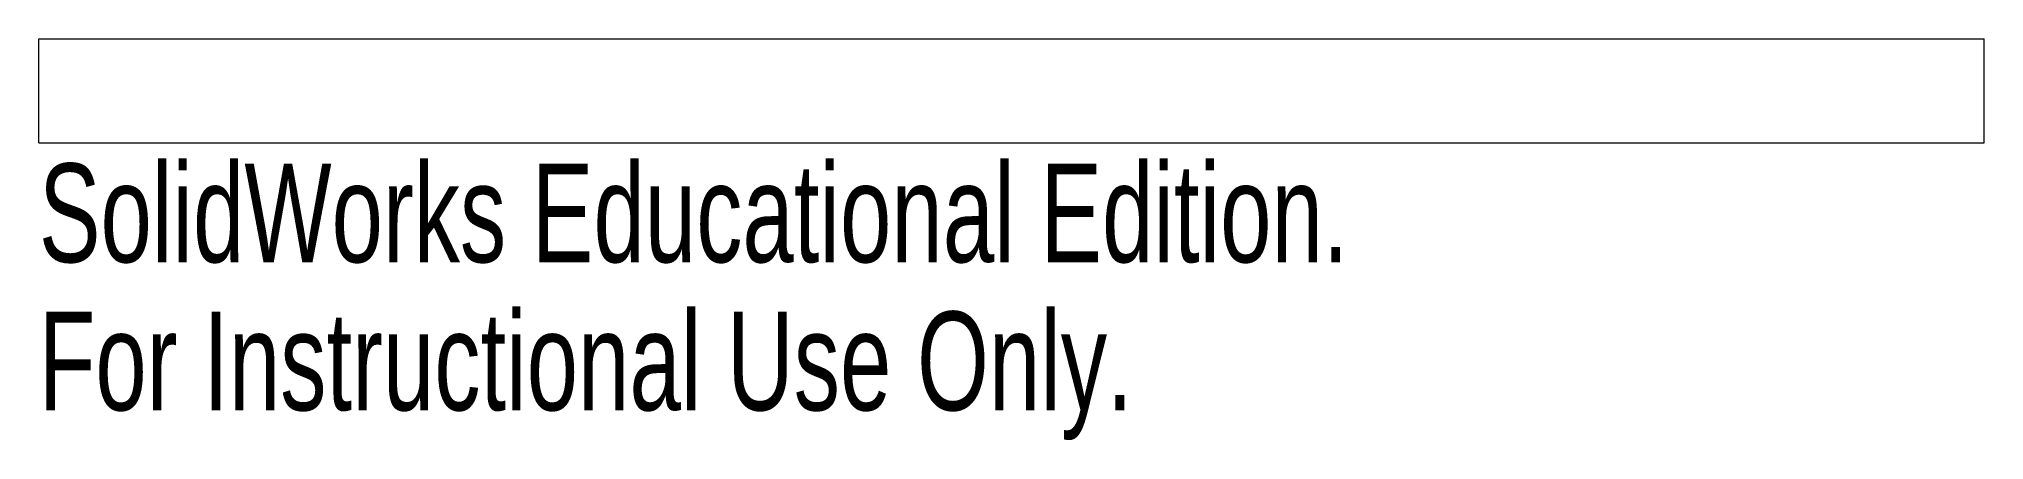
# Model space of a CAD drawing. Header units: millimetres. Extents: x -47.6 to 47.6, y -17.1 to 2.5.
import ezdxf

# ---------------------------------------------------------------- set-up
doc = ezdxf.new("R2010")
doc.units = ezdxf.units.MM
doc.styles.add('SLDTEXTSTYLE0', font='TXT', dxfattribs={"width": 0.7})

msp = doc.modelspace()

# ---------------------------------------------------------------- linework, layer by layer
at = {"color": 7, "linetype": 'Continuous', "lineweight": 15}
for p, q in [((-47.625, 2.54), (47.625, 2.54)), ((-47.625, -2.54), (-47.625, 2.54)), ((47.625, -2.54), (47.625, 2.54)), ((-47.625, -2.54), (47.625, -2.54))]:
    msp.add_line(p, q, dxfattribs=at)

# ---------------------------------------------------------------- texts
at = {"color": 7, "linetype": 'Continuous', "char_height": 4.83362, "attachment_point": 1, "style": 'SLDTEXTSTYLE0'}
for s, insert in [('SolidWorks Educational Edition.', (-47.625, -3.56)), ('For Instructional Use Only.', (-47.625, -10.81))]:
    msp.add_mtext(s, dxfattribs=dict(at, insert=insert))

doc.saveas('drawing.dxf')
